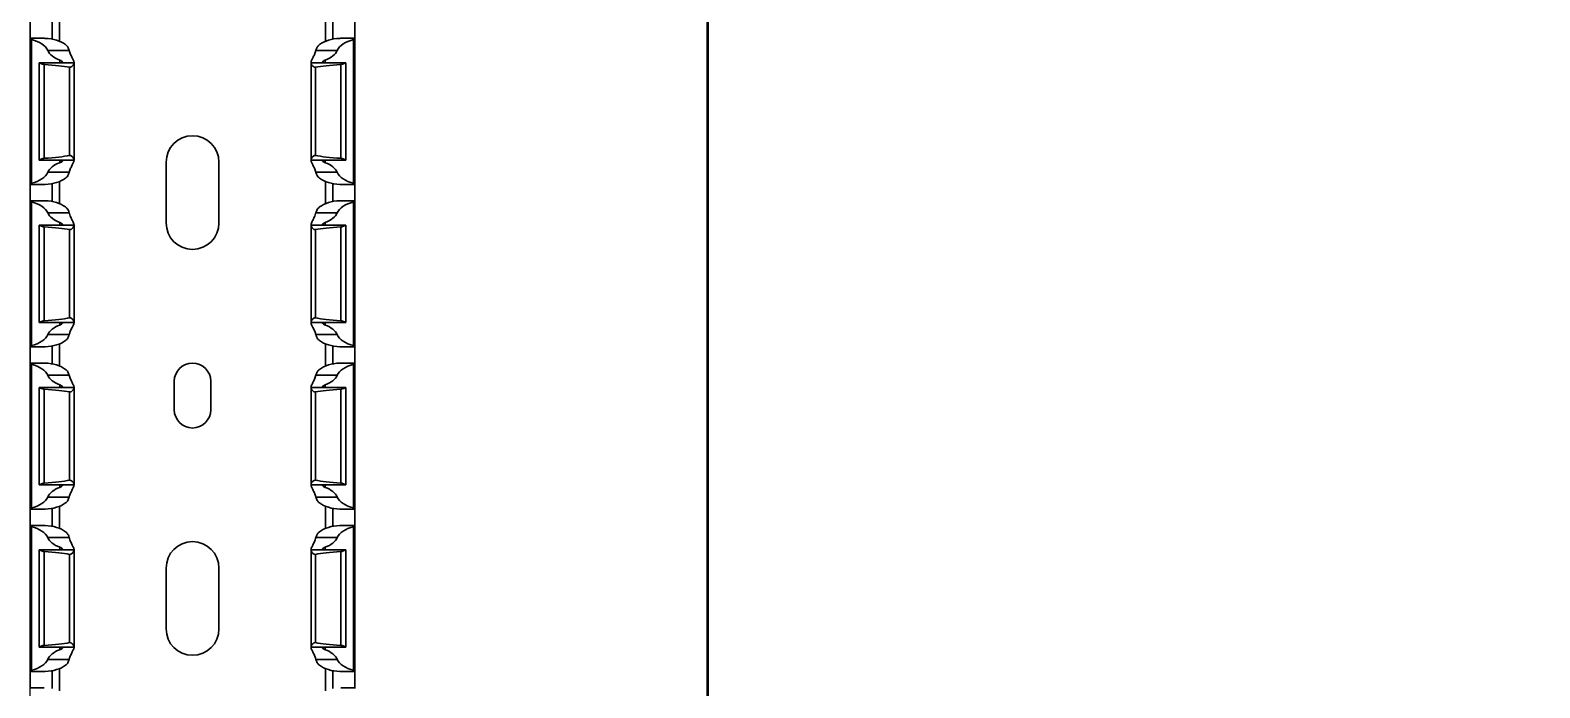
# Model space of a CAD drawing. Header units: millimetres. Extents: x -2573 to 2942, y -1220 to 2800.
# Drawn here: x 1280.5 to 1466.5, y 1429 to 1510 of the extents above; entities that cross this region are included whole.
import ezdxf

# ---------------------------------------------------------------- set-up
doc = ezdxf.new("R2010")
doc.units = ezdxf.units.MM

msp = doc.modelspace()

# ---------------------------------------------------------------- linework, layer by layer
at = {"linetype": 'Continuous', "lineweight": 30}
for p, q in [((1280.536, 1511), (1280.536, 1509)), ((1283.236, 1511.101), (1283.236, 1508.899)), ((1284.136, 1508.638), (1284.136, 1511.362)), ((1316.936, 1508.638), (1316.936, 1511.362)), ((1317.836, 1511.101), (1317.836, 1508.899)), ((1320.536, 1511), (1320.536, 1509)), ((1282.266, 1509), (1280.536, 1509)), ((1280.536, 1509), (1280.536, 1508.933)), ((1280.536, 1508.933), (1280.536, 1491.067)), ((1280.686, 1508.845), (1280.686, 1491.155)), ((1320.536, 1509), (1318.806, 1509)), ((1320.386, 1508.845), (1320.386, 1491.155)), ((1320.536, 1509), (1320.536, 1508.933)), ((1320.536, 1508.933), (1320.536, 1491.067)), ((1285.343, 1507.5), (1282.703, 1507.5)), ((1315.729, 1507.5), (1318.369, 1507.5)), ((1281.636, 1506), (1281.636, 1494)), ((1281.64, 1506), (1281.636, 1506)), ((1285.936, 1506), (1281.64, 1506)), ((1282.275, 1505.779), (1282.275, 1494.221)), ((1284.186, 1506.317), (1284.186, 1506)), ((1285.393, 1505.436), (1285.393, 1494.564)), ((1285.936, 1506.057), (1285.936, 1506)), ((1285.936, 1506), (1285.936, 1505.916)), ((1285.936, 1505.916), (1285.936, 1494.084)), ((1315.136, 1506.057), (1315.136, 1506)), ((1315.136, 1506), (1315.136, 1505.916)), ((1315.136, 1506), (1319.433, 1506)), ((1315.136, 1505.916), (1315.136, 1494.084)), ((1315.68, 1505.436), (1315.68, 1494.564)), ((1316.886, 1506.317), (1316.886, 1506)), ((1318.797, 1505.779), (1318.797, 1494.221)), ((1319.433, 1506), (1319.436, 1506)), ((1319.436, 1494), (1319.436, 1506)), ((1281.636, 1494), (1281.64, 1494)), ((1285.936, 1494), (1281.64, 1494)), ((1284.186, 1494), (1284.186, 1493.683)), ((1285.936, 1494.084), (1285.936, 1494)), ((1285.936, 1494), (1285.936, 1493.943)), ((1297.286, 1493.75), (1297.286, 1486.25)), ((1303.786, 1486.25), (1303.786, 1493.75)), ((1315.136, 1494.084), (1315.136, 1494)), ((1315.136, 1494), (1319.433, 1494)), ((1315.136, 1494), (1315.136, 1493.943)), ((1316.886, 1494), (1316.886, 1493.683)), ((1319.436, 1494), (1319.433, 1494)), ((1285.343, 1492.5), (1282.703, 1492.5)), ((1315.729, 1492.5), (1318.369, 1492.5)), ((1280.536, 1491), (1280.536, 1491.067)), ((1280.536, 1491), (1282.267, 1491)), ((1280.536, 1491), (1280.536, 1489)), ((1283.236, 1491.101), (1283.236, 1488.899)), ((1284.136, 1488.638), (1284.136, 1491.362)), ((1316.936, 1488.638), (1316.936, 1491.362)), ((1317.836, 1491.101), (1317.836, 1488.899)), ((1318.805, 1491), (1320.536, 1491)), ((1320.536, 1491), (1320.536, 1491.067)), ((1320.536, 1491), (1320.536, 1489)), ((1282.266, 1489), (1280.536, 1489)), ((1280.536, 1489), (1280.536, 1488.933)), ((1280.536, 1488.933), (1280.536, 1471.067)), ((1280.686, 1488.845), (1280.686, 1471.155)), ((1320.536, 1489), (1318.806, 1489)), ((1320.386, 1488.845), (1320.386, 1471.155)), ((1320.536, 1489), (1320.536, 1488.933)), ((1320.536, 1488.933), (1320.536, 1471.067)), ((1285.343, 1487.5), (1282.703, 1487.5)), ((1284.186, 1486.317), (1284.186, 1486)), ((1315.729, 1487.5), (1318.369, 1487.5)), ((1316.886, 1486.317), (1316.886, 1486)), ((1281.636, 1486), (1281.636, 1474)), ((1281.64, 1486), (1281.636, 1486)), ((1285.936, 1486), (1281.64, 1486)), ((1282.275, 1485.779), (1282.275, 1474.221)), ((1285.393, 1485.436), (1285.393, 1474.564)), ((1285.936, 1486.057), (1285.936, 1486)), ((1285.936, 1486), (1285.936, 1485.916)), ((1285.936, 1485.916), (1285.936, 1474.084)), ((1315.136, 1486.057), (1315.136, 1486)), ((1315.136, 1486), (1315.136, 1485.916)), ((1315.136, 1486), (1319.433, 1486)), ((1315.136, 1485.916), (1315.136, 1474.084)), ((1315.68, 1485.436), (1315.68, 1474.564)), ((1318.797, 1485.779), (1318.797, 1474.221)), ((1319.433, 1486), (1319.436, 1486)), ((1319.436, 1474), (1319.436, 1486)), ((1281.636, 1474), (1281.64, 1474)), ((1285.936, 1474), (1281.64, 1474)), ((1284.186, 1474), (1284.186, 1473.683)), ((1285.936, 1474.084), (1285.936, 1474)), ((1285.936, 1474), (1285.936, 1473.943)), ((1315.136, 1474.084), (1315.136, 1474)), ((1315.136, 1474), (1319.433, 1474)), ((1315.136, 1474), (1315.136, 1473.943)), ((1316.886, 1474), (1316.886, 1473.683)), ((1319.436, 1474), (1319.433, 1474)), ((1285.343, 1472.5), (1282.703, 1472.5)), ((1284.136, 1468.638), (1284.136, 1471.362)), ((1315.729, 1472.5), (1318.369, 1472.5)), ((1316.936, 1468.638), (1316.936, 1471.362)), ((1280.536, 1471), (1280.536, 1471.067)), ((1280.536, 1471), (1282.267, 1471)), ((1280.536, 1471), (1280.536, 1469)), ((1283.236, 1471.101), (1283.236, 1468.899)), ((1317.836, 1471.101), (1317.836, 1468.899)), ((1318.805, 1471), (1320.536, 1471)), ((1320.536, 1471), (1320.536, 1471.067)), ((1320.536, 1471), (1320.536, 1469)), ((1282.266, 1469), (1280.536, 1469)), ((1280.536, 1469), (1280.536, 1468.933)), ((1280.536, 1468.933), (1280.536, 1451.067)), ((1280.686, 1468.845), (1280.686, 1451.155)), ((1320.536, 1469), (1318.806, 1469)), ((1320.386, 1468.845), (1320.386, 1451.155)), ((1320.536, 1469), (1320.536, 1468.933)), ((1320.536, 1468.933), (1320.536, 1451.067)), ((1281.636, 1466), (1281.636, 1454)), ((1281.64, 1466), (1281.636, 1466)), ((1285.936, 1466), (1281.64, 1466)), ((1282.275, 1465.779), (1282.275, 1454.221)), ((1285.343, 1467.5), (1282.703, 1467.5)), ((1284.186, 1466.317), (1284.186, 1466)), ((1285.936, 1466.057), (1285.936, 1466)), ((1285.936, 1466), (1285.936, 1465.916)), ((1285.936, 1465.916), (1285.936, 1454.084)), ((1298.286, 1466.75), (1298.286, 1463.25)), ((1302.786, 1463.25), (1302.786, 1466.75)), ((1315.136, 1466.057), (1315.136, 1466)), ((1315.136, 1466), (1315.136, 1465.916)), ((1315.136, 1466), (1319.433, 1466)), ((1315.136, 1465.916), (1315.136, 1454.084)), ((1315.729, 1467.5), (1318.369, 1467.5)), ((1316.886, 1466.317), (1316.886, 1466)), ((1318.797, 1465.779), (1318.797, 1454.221)), ((1319.433, 1466), (1319.436, 1466)), ((1319.436, 1454), (1319.436, 1466)), ((1285.393, 1465.436), (1285.393, 1454.564)), ((1315.68, 1465.436), (1315.68, 1454.564)), ((1281.636, 1454), (1281.64, 1454)), ((1285.936, 1454), (1281.64, 1454)), ((1284.186, 1454), (1284.186, 1453.683)), ((1285.936, 1454.084), (1285.936, 1454)), ((1285.936, 1454), (1285.936, 1453.943)), ((1315.136, 1454.084), (1315.136, 1454)), ((1315.136, 1454), (1319.433, 1454)), ((1315.136, 1454), (1315.136, 1453.943)), ((1316.886, 1454), (1316.886, 1453.683)), ((1319.436, 1454), (1319.433, 1454)), ((1280.536, 1451), (1280.536, 1451.067)), ((1280.536, 1451), (1282.267, 1451)), ((1280.536, 1451), (1280.536, 1449)), ((1285.343, 1452.5), (1282.703, 1452.5)), ((1283.236, 1451.101), (1283.236, 1448.899)), ((1284.136, 1448.638), (1284.136, 1451.362)), ((1315.729, 1452.5), (1318.369, 1452.5)), ((1316.936, 1448.638), (1316.936, 1451.362)), ((1317.836, 1451.101), (1317.836, 1448.899)), ((1318.805, 1451), (1320.536, 1451)), ((1320.536, 1451), (1320.536, 1451.067)), ((1320.536, 1451), (1320.536, 1449)), ((1282.266, 1449), (1280.536, 1449)), ((1280.536, 1449), (1280.536, 1448.933)), ((1320.536, 1449), (1318.806, 1449)), ((1320.536, 1449), (1320.536, 1448.933)), ((1280.536, 1448.933), (1280.536, 1431.067)), ((1280.686, 1448.845), (1280.686, 1431.155)), ((1285.343, 1447.5), (1282.703, 1447.5)), ((1315.729, 1447.5), (1318.369, 1447.5)), ((1320.386, 1448.845), (1320.386, 1431.155)), ((1320.536, 1448.933), (1320.536, 1431.067)), ((1281.636, 1446), (1281.636, 1434)), ((1281.64, 1446), (1281.636, 1446)), ((1285.936, 1446), (1281.64, 1446)), ((1282.275, 1445.779), (1282.275, 1434.221)), ((1284.186, 1446.317), (1284.186, 1446)), ((1285.393, 1445.436), (1285.393, 1434.564)), ((1285.936, 1446.057), (1285.936, 1446)), ((1285.936, 1446), (1285.936, 1445.916)), ((1285.936, 1445.916), (1285.936, 1434.084)), ((1315.136, 1446.057), (1315.136, 1446)), ((1315.136, 1446), (1315.136, 1445.916)), ((1315.136, 1446), (1319.433, 1446)), ((1315.136, 1445.916), (1315.136, 1434.084)), ((1315.68, 1445.436), (1315.68, 1434.564)), ((1316.886, 1446.317), (1316.886, 1446)), ((1318.797, 1445.779), (1318.797, 1434.221)), ((1319.433, 1446), (1319.436, 1446)), ((1319.436, 1434), (1319.436, 1446)), ((1297.286, 1443.75), (1297.286, 1436.25)), ((1303.786, 1436.25), (1303.786, 1443.75)), ((1285.936, 1434.084), (1285.936, 1434)), ((1315.136, 1434.084), (1315.136, 1434)), ((1281.636, 1434), (1281.64, 1434)), ((1285.936, 1434), (1281.64, 1434)), ((1285.343, 1432.5), (1282.703, 1432.5)), ((1284.186, 1434), (1284.186, 1433.683)), ((1285.936, 1434), (1285.936, 1433.943)), ((1315.136, 1434), (1319.433, 1434)), ((1315.136, 1434), (1315.136, 1433.943)), ((1315.729, 1432.5), (1318.369, 1432.5)), ((1316.886, 1434), (1316.886, 1433.683)), ((1319.436, 1434), (1319.433, 1434)), ((1280.536, 1431), (1280.536, 1431.067)), ((1280.536, 1431), (1282.267, 1431)), ((1280.536, 1431), (1280.536, 1429)), ((1283.236, 1431.101), (1283.236, 1428.899)), ((1284.136, 1428.638), (1284.136, 1431.362)), ((1316.936, 1428.638), (1316.936, 1431.362)), ((1317.836, 1431.101), (1317.836, 1428.899)), ((1318.805, 1431), (1320.536, 1431)), ((1320.536, 1431), (1320.536, 1431.067)), ((1320.536, 1431), (1320.536, 1429)), ((1282.266, 1429), (1280.536, 1429)), ((1280.536, 1429), (1280.536, 1428.933)), ((1320.536, 1429), (1318.806, 1429)), ((1320.536, 1429), (1320.536, 1428.933))]:
    msp.add_line(p, q, dxfattribs=at)
msp.add_lwpolyline([(1280.536, 1650), (2025.536, 1650), (2025.536, 480), (1280.536, 480)], close=True)
at = {"lineweight": 50}
msp.add_lwpolyline([(1804.036, 1348), (1364.036, 1348), (1364.036, 1568), (1804.036, 1568)], close=True, dxfattribs=at)
at = {"linetype": 'Continuous', "lineweight": 30}
for centre, radius, start, end in [((1300.536, 1493.75), 3.25, 0, 180), ((1300.536, 1486.25), 3.25, 180, 0), ((1300.536, 1466.75), 2.25, 0, 180), ((1300.536, 1463.25), 2.25, 180, 0), ((1300.536, 1443.75), 3.25, 0, 180), ((1300.536, 1436.25), 3.25, 180, 0)]:
    msp.add_arc(centre, radius, start, end, dxfattribs=at)
for centre, major_axis, ratio, start_param, end_param in [((1279.349, 1507), (-3.464, 0), 0.5773503, 3.3942729, 4.3161054), ((1282.149, 1507), (-3.464, 0), 0.5773503, 3.8013552, 4.6438854), ((1318.923, 1507), (-3.464, 0), 0.5773503, 4.7808925, 5.6234228), ((1321.723, 1507), (-3.464, 0), 0.5773503, 5.1086726, 6.0305051), ((1286.057, 1508), (-3.464, 0), 0.5773503, 0.2526803, 1.0001975), ((1315.015, 1508), (-3.464, 0), 0.5773503, 2.1413951, 2.8889124), ((1275.106, 1505), (-11.43, 0), 0.0874887, 3.5926195, 4.0343588), ((1325.967, 1505), (-11.43, 0), 0.0874887, 5.3904191, 5.8321585), ((1275.106, 1495), (-11.43, 0), 0.0874887, 2.2488265, 2.6905658), ((1286.057, 1492), (-3.464, 0), 0.5773503, 5.2829878, 6.0305051), ((1325.967, 1495), (-11.43, 0), 0.0874887, 0.4510268, 0.8927662), ((1315.015, 1492), (-3.464, 0), 0.5773503, 3.3942729, 4.1417902), ((1279.349, 1493), (-3.464, 0), 0.5773503, 1.9670799, 2.8889124), ((1282.149, 1493), (-3.464, 0), 0.5773503, 1.6392999, 2.4818301), ((1318.923, 1493), (-3.464, 0), 0.5773503, 0.6597625, 1.5022928), ((1321.723, 1493), (-3.464, 0), 0.5773503, 0.2526803, 1.1745127), ((1279.349, 1487), (-3.464, 0), 0.5773503, 3.3942729, 4.3161054), ((1282.149, 1487), (-3.464, 0), 0.5773503, 3.8013552, 4.6438854), ((1318.923, 1487), (-3.464, 0), 0.5773503, 4.7808925, 5.6234228), ((1321.723, 1487), (-3.464, 0), 0.5773503, 5.1086726, 6.0305051), ((1286.057, 1488), (-3.464, 0), 0.5773503, 0.2526803, 1.0001975), ((1315.015, 1488), (-3.464, 0), 0.5773503, 2.1413951, 2.8889124), ((1275.106, 1485), (-11.43, 0), 0.0874887, 3.5926195, 4.0343588), ((1325.967, 1485), (-11.43, 0), 0.0874887, 5.3904191, 5.8321585), ((1275.106, 1475), (-11.43, 0), 0.0874887, 2.2488265, 2.6905658), ((1286.057, 1472), (-3.464, 0), 0.5773503, 5.2829878, 6.0305051), ((1325.967, 1475), (-11.43, 0), 0.0874887, 0.4510268, 0.8927662), ((1315.015, 1472), (-3.464, 0), 0.5773503, 3.3942729, 4.1417902), ((1279.349, 1473), (-3.464, 0), 0.5773503, 1.9670799, 2.8889124), ((1282.149, 1473), (-3.464, 0), 0.5773503, 1.6392999, 2.4818301), ((1318.923, 1473), (-3.464, 0), 0.5773503, 0.6597625, 1.5022928), ((1321.723, 1473), (-3.464, 0), 0.5773503, 0.2526803, 1.1745127), ((1279.349, 1467), (-3.464, 0), 0.5773503, 3.3942729, 4.3161054), ((1282.149, 1467), (-3.464, 0), 0.5773503, 3.8013552, 4.6438854), ((1318.923, 1467), (-3.464, 0), 0.5773503, 4.7808925, 5.6234228), ((1321.723, 1467), (-3.464, 0), 0.5773503, 5.1086726, 6.0305051), ((1275.106, 1465), (-11.43, 0), 0.0874887, 3.5926195, 4.0343588), ((1286.057, 1468), (-3.464, 0), 0.5773503, 0.2526803, 1.0001975), ((1325.967, 1465), (-11.43, 0), 0.0874887, 5.3904191, 5.8321585), ((1315.015, 1468), (-3.464, 0), 0.5773503, 2.1413951, 2.8889124), ((1275.106, 1455), (-11.43, 0), 0.0874887, 2.2488265, 2.6905658), ((1325.967, 1455), (-11.43, 0), 0.0874887, 0.4510268, 0.8927662), ((1286.057, 1452), (-3.464, 0), 0.5773503, 5.2829878, 6.0305051), ((1315.015, 1452), (-3.464, 0), 0.5773503, 3.3942729, 4.1417902), ((1279.349, 1453), (-3.464, 0), 0.5773503, 1.9670799, 2.8889124), ((1282.149, 1453), (-3.464, 0), 0.5773503, 1.6392999, 2.4818301), ((1318.923, 1453), (-3.464, 0), 0.5773503, 0.6597625, 1.5022928), ((1321.723, 1453), (-3.464, 0), 0.5773503, 0.2526803, 1.1745127), ((1282.149, 1447), (-3.464, 0), 0.5773503, 3.8013552, 4.6438854), ((1318.923, 1447), (-3.464, 0), 0.5773503, 4.7808925, 5.6234228), ((1279.349, 1447), (-3.464, 0), 0.5773503, 3.3942729, 4.3161054), ((1286.057, 1448), (-3.464, 0), 0.5773503, 0.2526803, 1.0001975), ((1315.015, 1448), (-3.464, 0), 0.5773503, 2.1413951, 2.8889124), ((1321.723, 1447), (-3.464, 0), 0.5773503, 5.1086726, 6.0305051), ((1275.106, 1445), (-11.43, 0), 0.0874887, 3.5926195, 4.0343588), ((1325.967, 1445), (-11.43, 0), 0.0874887, 5.3904191, 5.8321585), ((1275.106, 1435), (-11.43, 0), 0.0874887, 2.2488265, 2.6905658), ((1325.967, 1435), (-11.43, 0), 0.0874887, 0.4510268, 0.8927662), ((1279.349, 1433), (-3.464, 0), 0.5773503, 1.9670799, 2.8889124), ((1286.057, 1432), (-3.464, 0), 0.5773503, 5.2829878, 6.0305051), ((1315.015, 1432), (-3.464, 0), 0.5773503, 3.3942729, 4.1417902), ((1321.723, 1433), (-3.464, 0), 0.5773503, 0.2526803, 1.1745127), ((1282.149, 1433), (-3.464, 0), 0.5773503, 1.6392999, 2.4818301), ((1318.923, 1433), (-3.464, 0), 0.5773503, 0.6597625, 1.5022928)]:
    msp.add_ellipse(centre, major_axis=major_axis, ratio=ratio, start_param=start_param, end_param=end_param, dxfattribs=at)
for points, knots in [([(1280.686, 1508.845), (1280.64, 1508.856), (1280.602, 1508.872), (1280.55, 1508.903), (1280.536, 1508.919), (1280.536, 1508.933)], [0, 0, 0, 0, 0.5, 0.5, 1, 1, 1, 1]), ([(1282.266, 1509), (1282.277, 1509), (1282.301, 1508.999), (1282.35, 1508.997), (1282.383, 1508.995), (1282.386, 1508.995)], [0, 0, 0, 0, 0.3884977, 0.9294961, 1, 1, 1, 1]), ([(1318.806, 1509), (1318.796, 1509), (1318.771, 1508.999), (1318.722, 1508.997), (1318.69, 1508.995), (1318.686, 1508.995)], [0, 0, 0, 0, 0.3884977, 0.9294961, 1, 1, 1, 1]), ([(1320.386, 1508.845), (1320.432, 1508.856), (1320.47, 1508.872), (1320.522, 1508.903), (1320.536, 1508.919), (1320.536, 1508.933)], [0, 0, 0, 0, 0.5, 0.5, 1, 1, 1, 1]), ([(1284.886, 1508.226), (1285.001, 1508.141), (1285.098, 1508.035), (1285.25, 1507.788), (1285.306, 1507.649), (1285.343, 1507.5)], [0, 0, 0, 0, 0.5, 0.5, 1, 1, 1, 1]), ([(1285.343, 1507.5), (1285.388, 1507.323), (1285.45, 1507.158), (1285.581, 1506.854), (1285.65, 1506.713), (1285.775, 1506.464), (1285.832, 1506.353), (1285.892, 1506.217), (1285.908, 1506.177), (1285.93, 1506.108), (1285.936, 1506.079), (1285.936, 1506.057)], [0, 0, 0, 0, 0.25, 0.25, 0.5, 0.5, 0.75, 0.75, 0.875, 0.875, 1, 1, 1, 1]), ([(1315.729, 1507.5), (1315.685, 1507.323), (1315.623, 1507.158), (1315.492, 1506.854), (1315.422, 1506.713), (1315.298, 1506.464), (1315.241, 1506.353), (1315.181, 1506.217), (1315.165, 1506.177), (1315.142, 1506.108), (1315.136, 1506.079), (1315.136, 1506.057)], [0, 0, 0, 0, 0.25, 0.25, 0.5, 0.5, 0.75, 0.75, 0.875, 0.875, 1, 1, 1, 1]), ([(1316.186, 1508.226), (1316.072, 1508.141), (1315.975, 1508.035), (1315.822, 1507.788), (1315.766, 1507.649), (1315.729, 1507.5)], [0, 0, 0, 0, 0.5, 0.5, 1, 1, 1, 1]), ([(1282.275, 1505.779), (1282.109, 1505.791), (1281.959, 1505.85), (1281.79, 1505.929), (1281.743, 1505.954), (1281.672, 1505.989), (1281.648, 1506), (1281.64, 1506)], [0, 0, 0, 0, 0.5, 0.5, 0.75, 0.75, 1, 1, 1, 1]), ([(1284.351, 1506), (1284.425, 1506), (1284.479, 1506.005), (1284.539, 1506.034), (1284.544, 1506.059), (1284.489, 1506.155), (1284.364, 1506.251), (1284.186, 1506.317)], [0, 0, 0, 0, 0.25, 0.25, 0.5, 0.5, 1, 1, 1, 1]), ([(1285.936, 1505.916), (1285.932, 1505.892), (1285.922, 1505.834), (1285.837, 1505.706), (1285.723, 1505.577), (1285.607, 1505.485), (1285.515, 1505.44), (1285.442, 1505.429), (1285.405, 1505.434), (1285.393, 1505.436)], [0, 0, 0, 0, 0.1638281, 0.4014893, 0.6435439, 0.7784732, 0.8847035, 0.9625796, 1, 1, 1, 1]), ([(1315.136, 1505.916), (1315.141, 1505.892), (1315.151, 1505.834), (1315.235, 1505.706), (1315.35, 1505.577), (1315.466, 1505.485), (1315.558, 1505.44), (1315.631, 1505.429), (1315.668, 1505.434), (1315.68, 1505.436)], [0, 0, 0, 0, 0.1638281, 0.4014893, 0.6435439, 0.7784732, 0.8847035, 0.9625796, 1, 1, 1, 1]), ([(1316.721, 1506), (1316.648, 1506), (1316.593, 1506.005), (1316.534, 1506.034), (1316.529, 1506.059), (1316.583, 1506.155), (1316.708, 1506.251), (1316.886, 1506.317)], [0, 0, 0, 0, 0.25, 0.25, 0.5, 0.5, 1, 1, 1, 1]), ([(1318.797, 1505.779), (1318.964, 1505.791), (1319.114, 1505.85), (1319.283, 1505.929), (1319.33, 1505.954), (1319.401, 1505.989), (1319.424, 1506), (1319.433, 1506)], [0, 0, 0, 0, 0.5, 0.5, 0.75, 0.75, 1, 1, 1, 1]), ([(1281.64, 1494), (1281.647, 1494.002), (1281.665, 1494.006), (1281.745, 1494.048), (1281.889, 1494.119), (1282.071, 1494.193), (1282.214, 1494.213), (1282.275, 1494.221)], [0, 0, 0, 0, 0.1353914, 0.3401496, 0.5592528, 0.8133191, 1, 1, 1, 1]), ([(1284.186, 1493.683), (1284.208, 1493.692), (1284.292, 1493.725), (1284.42, 1493.799), (1284.527, 1493.893), (1284.548, 1493.963), (1284.486, 1493.996), (1284.394, 1493.999), (1284.351, 1494)], [0, 0, 0, 0, 0.06139525, 0.24319593, 0.44945567, 0.65358609, 0.83809911, 1, 1, 1, 1]), ([(1285.936, 1493.943), (1285.936, 1493.921), (1285.93, 1493.892), (1285.908, 1493.823), (1285.892, 1493.783), (1285.831, 1493.646), (1285.775, 1493.536), (1285.649, 1493.285), (1285.581, 1493.146), (1285.45, 1492.842), (1285.387, 1492.676), (1285.343, 1492.5)], [0, 0, 0, 0, 0.125, 0.125, 0.25, 0.25, 0.5, 0.5, 0.75, 0.75, 1, 1, 1, 1]), ([(1285.393, 1494.564), (1285.433, 1494.571), (1285.475, 1494.568), (1285.552, 1494.543), (1285.587, 1494.524), (1285.684, 1494.458), (1285.736, 1494.406), (1285.827, 1494.303), (1285.865, 1494.252), (1285.92, 1494.159), (1285.936, 1494.117), (1285.936, 1494.084)], [0, 0, 0, 0, 0.125, 0.125, 0.25, 0.25, 0.5, 0.5, 0.75, 0.75, 1, 1, 1, 1]), ([(1315.68, 1494.564), (1315.64, 1494.571), (1315.598, 1494.568), (1315.52, 1494.543), (1315.485, 1494.524), (1315.389, 1494.458), (1315.337, 1494.406), (1315.245, 1494.303), (1315.208, 1494.252), (1315.153, 1494.159), (1315.136, 1494.117), (1315.136, 1494.084)], [0, 0, 0, 0, 0.125, 0.125, 0.25, 0.25, 0.5, 0.5, 0.75, 0.75, 1, 1, 1, 1]), ([(1315.136, 1493.943), (1315.136, 1493.921), (1315.142, 1493.892), (1315.165, 1493.823), (1315.181, 1493.783), (1315.241, 1493.646), (1315.297, 1493.536), (1315.423, 1493.285), (1315.492, 1493.146), (1315.623, 1492.842), (1315.685, 1492.676), (1315.729, 1492.5)], [0, 0, 0, 0, 0.125, 0.125, 0.25, 0.25, 0.5, 0.5, 0.75, 0.75, 1, 1, 1, 1]), ([(1316.886, 1493.683), (1316.865, 1493.692), (1316.78, 1493.725), (1316.652, 1493.799), (1316.546, 1493.893), (1316.525, 1493.963), (1316.586, 1493.996), (1316.678, 1493.999), (1316.721, 1494)], [0, 0, 0, 0, 0.06139525, 0.24319593, 0.44945567, 0.65358609, 0.83809911, 1, 1, 1, 1]), ([(1319.433, 1494), (1319.426, 1494.002), (1319.408, 1494.006), (1319.327, 1494.048), (1319.184, 1494.119), (1319.002, 1494.193), (1318.858, 1494.213), (1318.797, 1494.221)], [0, 0, 0, 0, 0.1353914, 0.3401496, 0.5592528, 0.8133191, 1, 1, 1, 1]), ([(1285.343, 1492.5), (1285.306, 1492.352), (1285.25, 1492.212), (1285.098, 1491.966), (1285.001, 1491.86), (1284.886, 1491.774)], [0, 0, 0, 0, 0.5, 0.5, 1, 1, 1, 1]), ([(1315.729, 1492.5), (1315.766, 1492.352), (1315.822, 1492.212), (1315.974, 1491.966), (1316.071, 1491.86), (1316.186, 1491.774)], [0, 0, 0, 0, 0.5, 0.5, 1, 1, 1, 1]), ([(1280.536, 1491.067), (1280.536, 1491.081), (1280.55, 1491.097), (1280.602, 1491.128), (1280.64, 1491.144), (1280.686, 1491.155)], [0, 0, 0, 0, 0.5, 0.5, 1, 1, 1, 1]), ([(1282.386, 1491.005), (1282.374, 1491.004), (1282.334, 1491.003), (1282.289, 1491), (1282.272, 1491), (1282.267, 1491.001)], [0, 0, 0, 0, 0.232475, 0.7770622, 1, 1, 1, 1]), ([(1318.686, 1491.005), (1318.698, 1491.004), (1318.738, 1491.003), (1318.784, 1491), (1318.801, 1491), (1318.805, 1491.001)], [0, 0, 0, 0, 0.232475, 0.7770622, 1, 1, 1, 1]), ([(1320.536, 1491.067), (1320.536, 1491.081), (1320.522, 1491.097), (1320.47, 1491.128), (1320.433, 1491.144), (1320.386, 1491.155)], [0, 0, 0, 0, 0.5, 0.5, 1, 1, 1, 1]), ([(1280.686, 1488.845), (1280.676, 1488.848), (1280.639, 1488.857), (1280.585, 1488.88), (1280.543, 1488.909), (1280.538, 1488.926), (1280.536, 1488.933)], [0, 0, 0, 0, 0.1115367, 0.4171146, 0.7451044, 1, 1, 1, 1]), ([(1282.266, 1489), (1282.277, 1489), (1282.301, 1488.999), (1282.35, 1488.997), (1282.383, 1488.995), (1282.386, 1488.995)], [0, 0, 0, 0, 0.3884977, 0.9294961, 1, 1, 1, 1]), ([(1284.886, 1488.226), (1284.971, 1488.15), (1285.161, 1487.981), (1285.287, 1487.708), (1285.335, 1487.532), (1285.343, 1487.5)], [0, 0, 0, 0, 0.39889626, 0.89043679, 1, 1, 1, 1]), ([(1316.186, 1488.226), (1316.101, 1488.15), (1315.912, 1487.981), (1315.786, 1487.708), (1315.738, 1487.532), (1315.729, 1487.5)], [0, 0, 0, 0, 0.39889626, 0.89043679, 1, 1, 1, 1]), ([(1318.806, 1489), (1318.796, 1489), (1318.771, 1488.999), (1318.722, 1488.997), (1318.69, 1488.995), (1318.686, 1488.995)], [0, 0, 0, 0, 0.3884977, 0.9294961, 1, 1, 1, 1]), ([(1320.386, 1488.845), (1320.396, 1488.848), (1320.434, 1488.857), (1320.488, 1488.88), (1320.529, 1488.909), (1320.534, 1488.926), (1320.536, 1488.933)], [0, 0, 0, 0, 0.1115367, 0.4171146, 0.7451044, 1, 1, 1, 1]), ([(1284.351, 1486), (1284.388, 1486.001), (1284.472, 1486.003), (1284.538, 1486.027), (1284.54, 1486.082), (1284.47, 1486.161), (1284.348, 1486.248), (1284.234, 1486.297), (1284.186, 1486.317)], [0, 0, 0, 0, 0.1345815, 0.3112615, 0.4843995, 0.6638156, 0.8595392, 1, 1, 1, 1]), ([(1285.343, 1487.5), (1285.351, 1487.471), (1285.416, 1487.226), (1285.6, 1486.802), (1285.829, 1486.364), (1285.928, 1486.139), (1285.935, 1486.073), (1285.936, 1486.057)], [0, 0, 0, 0, 0.0416068, 0.350972, 0.6688624, 0.9168791, 1, 1, 1, 1]), ([(1315.729, 1487.5), (1315.722, 1487.471), (1315.657, 1487.226), (1315.472, 1486.802), (1315.244, 1486.364), (1315.144, 1486.139), (1315.138, 1486.073), (1315.136, 1486.057)], [0, 0, 0, 0, 0.0416068, 0.350972, 0.6688624, 0.9168791, 1, 1, 1, 1]), ([(1316.721, 1486), (1316.685, 1486.001), (1316.601, 1486.003), (1316.535, 1486.027), (1316.533, 1486.082), (1316.603, 1486.161), (1316.725, 1486.248), (1316.839, 1486.297), (1316.886, 1486.317)], [0, 0, 0, 0, 0.1345815, 0.3112615, 0.4843995, 0.6638156, 0.8595392, 1, 1, 1, 1]), ([(1282.275, 1485.779), (1282.109, 1485.791), (1281.959, 1485.85), (1281.79, 1485.929), (1281.743, 1485.954), (1281.672, 1485.989), (1281.648, 1486), (1281.64, 1486)], [0, 0, 0, 0, 0.5, 0.5, 0.75, 0.75, 1, 1, 1, 1]), ([(1285.936, 1485.916), (1285.936, 1485.883), (1285.919, 1485.841), (1285.865, 1485.748), (1285.827, 1485.697), (1285.736, 1485.594), (1285.683, 1485.542), (1285.587, 1485.476), (1285.552, 1485.456), (1285.475, 1485.432), (1285.433, 1485.429), (1285.393, 1485.436)], [0, 0, 0, 0, 0.25, 0.25, 0.5, 0.5, 0.75, 0.75, 0.875, 0.875, 1, 1, 1, 1]), ([(1315.136, 1485.916), (1315.136, 1485.883), (1315.153, 1485.841), (1315.208, 1485.748), (1315.246, 1485.697), (1315.336, 1485.594), (1315.39, 1485.542), (1315.486, 1485.476), (1315.52, 1485.456), (1315.598, 1485.432), (1315.64, 1485.429), (1315.68, 1485.436)], [0, 0, 0, 0, 0.25, 0.25, 0.5, 0.5, 0.75, 0.75, 0.875, 0.875, 1, 1, 1, 1]), ([(1318.797, 1485.779), (1318.964, 1485.791), (1319.114, 1485.85), (1319.283, 1485.929), (1319.33, 1485.954), (1319.401, 1485.989), (1319.424, 1486), (1319.433, 1486)], [0, 0, 0, 0, 0.5, 0.5, 0.75, 0.75, 1, 1, 1, 1]), ([(1281.64, 1474), (1281.648, 1474), (1281.672, 1474.011), (1281.742, 1474.046), (1281.79, 1474.071), (1281.959, 1474.15), (1282.109, 1474.209), (1282.275, 1474.221)], [0, 0, 0, 0, 0.25, 0.25, 0.5, 0.5, 1, 1, 1, 1]), ([(1284.186, 1473.683), (1284.365, 1473.75), (1284.49, 1473.846), (1284.544, 1473.941), (1284.539, 1473.966), (1284.48, 1473.995), (1284.425, 1474), (1284.351, 1474)], [0, 0, 0, 0, 0.5, 0.5, 0.75, 0.75, 1, 1, 1, 1]), ([(1285.936, 1473.943), (1285.936, 1473.933), (1285.932, 1473.882), (1285.869, 1473.721), (1285.696, 1473.377), (1285.484, 1472.96), (1285.382, 1472.628), (1285.343, 1472.5)], [0, 0, 0, 0, 0.0513486, 0.2715849, 0.5160018, 0.8127312, 1, 1, 1, 1]), ([(1285.393, 1474.564), (1285.433, 1474.571), (1285.475, 1474.568), (1285.552, 1474.543), (1285.587, 1474.524), (1285.684, 1474.458), (1285.736, 1474.406), (1285.827, 1474.303), (1285.865, 1474.252), (1285.92, 1474.159), (1285.936, 1474.117), (1285.936, 1474.084)], [0, 0, 0, 0, 0.125, 0.125, 0.25, 0.25, 0.5, 0.5, 0.75, 0.75, 1, 1, 1, 1]), ([(1315.68, 1474.564), (1315.64, 1474.571), (1315.598, 1474.568), (1315.52, 1474.543), (1315.485, 1474.524), (1315.389, 1474.458), (1315.337, 1474.406), (1315.245, 1474.303), (1315.208, 1474.252), (1315.153, 1474.159), (1315.136, 1474.117), (1315.136, 1474.084)], [0, 0, 0, 0, 0.125, 0.125, 0.25, 0.25, 0.5, 0.5, 0.75, 0.75, 1, 1, 1, 1]), ([(1315.136, 1473.943), (1315.137, 1473.933), (1315.14, 1473.882), (1315.204, 1473.721), (1315.377, 1473.377), (1315.589, 1472.96), (1315.69, 1472.628), (1315.729, 1472.5)], [0, 0, 0, 0, 0.0513486, 0.2715849, 0.5160018, 0.8127312, 1, 1, 1, 1]), ([(1316.886, 1473.683), (1316.707, 1473.75), (1316.583, 1473.846), (1316.529, 1473.941), (1316.534, 1473.966), (1316.593, 1473.995), (1316.647, 1474), (1316.721, 1474)], [0, 0, 0, 0, 0.5, 0.5, 0.75, 0.75, 1, 1, 1, 1]), ([(1319.433, 1474), (1319.425, 1474), (1319.401, 1474.011), (1319.33, 1474.046), (1319.282, 1474.071), (1319.114, 1474.15), (1318.964, 1474.209), (1318.797, 1474.221)], [0, 0, 0, 0, 0.25, 0.25, 0.5, 0.5, 1, 1, 1, 1]), ([(1285.343, 1472.5), (1285.311, 1472.395), (1285.232, 1472.143), (1285.057, 1471.909), (1284.915, 1471.797), (1284.886, 1471.774)], [0, 0, 0, 0, 0.36193687, 0.87259156, 1, 1, 1, 1]), ([(1315.729, 1472.5), (1315.762, 1472.395), (1315.84, 1472.143), (1316.016, 1471.909), (1316.158, 1471.797), (1316.186, 1471.774)], [0, 0, 0, 0, 0.36193687, 0.87259156, 1, 1, 1, 1]), ([(1280.536, 1471.067), (1280.54, 1471.077), (1280.547, 1471.096), (1280.601, 1471.13), (1280.658, 1471.147), (1280.686, 1471.155)], [0, 0, 0, 0, 0.3352698, 0.670351, 1, 1, 1, 1]), ([(1282.386, 1471.005), (1282.374, 1471.004), (1282.334, 1471.003), (1282.289, 1471), (1282.272, 1471), (1282.267, 1471.001)], [0, 0, 0, 0, 0.23247624, 0.77706166, 1, 1, 1, 1]), ([(1318.686, 1471.005), (1318.698, 1471.004), (1318.738, 1471.003), (1318.784, 1471), (1318.801, 1471), (1318.805, 1471.001)], [0, 0, 0, 0, 0.23247624, 0.77706166, 1, 1, 1, 1]), ([(1320.536, 1471.067), (1320.533, 1471.077), (1320.525, 1471.096), (1320.472, 1471.13), (1320.415, 1471.147), (1320.386, 1471.155)], [0, 0, 0, 0, 0.3352698, 0.670351, 1, 1, 1, 1]), ([(1280.686, 1468.845), (1280.64, 1468.856), (1280.602, 1468.872), (1280.55, 1468.903), (1280.536, 1468.919), (1280.536, 1468.933)], [0, 0, 0, 0, 0.5, 0.5, 1, 1, 1, 1]), ([(1282.266, 1469), (1282.277, 1469), (1282.301, 1468.999), (1282.35, 1468.997), (1282.383, 1468.995), (1282.386, 1468.995)], [0, 0, 0, 0, 0.38849831, 0.92949055, 1, 1, 1, 1]), ([(1284.886, 1468.226), (1285.001, 1468.141), (1285.098, 1468.035), (1285.25, 1467.788), (1285.306, 1467.649), (1285.343, 1467.5)], [0, 0, 0, 0, 0.5, 0.5, 1, 1, 1, 1]), ([(1316.186, 1468.226), (1316.072, 1468.141), (1315.975, 1468.035), (1315.822, 1467.788), (1315.766, 1467.649), (1315.729, 1467.5)], [0, 0, 0, 0, 0.5, 0.5, 1, 1, 1, 1]), ([(1318.806, 1469), (1318.796, 1469), (1318.771, 1468.999), (1318.722, 1468.997), (1318.69, 1468.995), (1318.686, 1468.995)], [0, 0, 0, 0, 0.38849831, 0.92949055, 1, 1, 1, 1]), ([(1320.386, 1468.845), (1320.432, 1468.856), (1320.47, 1468.872), (1320.522, 1468.903), (1320.536, 1468.919), (1320.536, 1468.933)], [0, 0, 0, 0, 0.5, 0.5, 1, 1, 1, 1]), ([(1282.275, 1465.779), (1282.271, 1465.779), (1282.206, 1465.784), (1282.062, 1465.812), (1281.874, 1465.887), (1281.728, 1465.961), (1281.658, 1465.996), (1281.644, 1465.999), (1281.64, 1466)], [0, 0, 0, 0, 0.0120156, 0.1986511, 0.447302, 0.6987113, 0.9096145, 1, 1, 1, 1]), ([(1284.351, 1466), (1284.388, 1466.001), (1284.472, 1466.003), (1284.538, 1466.027), (1284.54, 1466.082), (1284.47, 1466.161), (1284.348, 1466.248), (1284.234, 1466.297), (1284.186, 1466.317)], [0, 0, 0, 0, 0.1345814, 0.31126129, 0.48439917, 0.66381516, 0.85954712, 1, 1, 1, 1]), ([(1285.343, 1467.5), (1285.388, 1467.323), (1285.45, 1467.158), (1285.581, 1466.854), (1285.65, 1466.713), (1285.775, 1466.464), (1285.832, 1466.353), (1285.892, 1466.217), (1285.908, 1466.177), (1285.93, 1466.108), (1285.936, 1466.079), (1285.936, 1466.057)], [0, 0, 0, 0, 0.25, 0.25, 0.5, 0.5, 0.75, 0.75, 0.875, 0.875, 1, 1, 1, 1]), ([(1285.936, 1465.916), (1285.936, 1465.883), (1285.919, 1465.841), (1285.865, 1465.748), (1285.827, 1465.697), (1285.736, 1465.594), (1285.683, 1465.542), (1285.587, 1465.476), (1285.552, 1465.456), (1285.475, 1465.432), (1285.433, 1465.429), (1285.393, 1465.436)], [0, 0, 0, 0, 0.25, 0.25, 0.5, 0.5, 0.75, 0.75, 0.875, 0.875, 1, 1, 1, 1]), ([(1315.729, 1467.5), (1315.685, 1467.323), (1315.623, 1467.158), (1315.492, 1466.854), (1315.422, 1466.713), (1315.298, 1466.464), (1315.241, 1466.353), (1315.181, 1466.217), (1315.165, 1466.177), (1315.142, 1466.108), (1315.136, 1466.079), (1315.136, 1466.057)], [0, 0, 0, 0, 0.25, 0.25, 0.5, 0.5, 0.75, 0.75, 0.875, 0.875, 1, 1, 1, 1]), ([(1315.136, 1465.916), (1315.136, 1465.883), (1315.153, 1465.841), (1315.208, 1465.748), (1315.246, 1465.697), (1315.336, 1465.594), (1315.39, 1465.542), (1315.486, 1465.476), (1315.52, 1465.456), (1315.598, 1465.432), (1315.64, 1465.429), (1315.68, 1465.436)], [0, 0, 0, 0, 0.25, 0.25, 0.5, 0.5, 0.75, 0.75, 0.875, 0.875, 1, 1, 1, 1]), ([(1316.721, 1466), (1316.685, 1466.001), (1316.601, 1466.003), (1316.535, 1466.027), (1316.533, 1466.082), (1316.603, 1466.161), (1316.725, 1466.248), (1316.839, 1466.297), (1316.886, 1466.317)], [0, 0, 0, 0, 0.1345814, 0.31126129, 0.48439917, 0.66381516, 0.85954712, 1, 1, 1, 1]), ([(1318.797, 1465.779), (1318.801, 1465.779), (1318.867, 1465.784), (1319.01, 1465.812), (1319.199, 1465.887), (1319.345, 1465.961), (1319.415, 1465.996), (1319.429, 1465.999), (1319.433, 1466)], [0, 0, 0, 0, 0.0120156, 0.1986511, 0.447302, 0.6987113, 0.9096145, 1, 1, 1, 1]), ([(1285.393, 1454.564), (1285.41, 1454.566), (1285.452, 1454.571), (1285.532, 1454.554), (1285.648, 1454.49), (1285.775, 1454.369), (1285.882, 1454.231), (1285.932, 1454.135), (1285.935, 1454.095), (1285.936, 1454.084)], [0, 0, 0, 0, 0.05256006, 0.13050476, 0.24786034, 0.46945884, 0.71239596, 0.92075937, 1, 1, 1, 1]), ([(1315.68, 1454.564), (1315.663, 1454.566), (1315.621, 1454.571), (1315.54, 1454.554), (1315.424, 1454.49), (1315.298, 1454.369), (1315.19, 1454.231), (1315.141, 1454.135), (1315.137, 1454.095), (1315.136, 1454.084)], [0, 0, 0, 0, 0.05256006, 0.13050476, 0.24786034, 0.46945884, 0.71239596, 0.92075937, 1, 1, 1, 1]), ([(1281.64, 1454), (1281.648, 1454), (1281.672, 1454.011), (1281.742, 1454.046), (1281.79, 1454.071), (1281.959, 1454.15), (1282.109, 1454.209), (1282.275, 1454.221)], [0, 0, 0, 0, 0.25, 0.25, 0.5, 0.5, 1, 1, 1, 1]), ([(1284.186, 1453.683), (1284.365, 1453.75), (1284.49, 1453.846), (1284.544, 1453.941), (1284.539, 1453.966), (1284.48, 1453.995), (1284.425, 1454), (1284.351, 1454)], [0, 0, 0, 0, 0.5, 0.5, 0.75, 0.75, 1, 1, 1, 1]), ([(1285.936, 1453.943), (1285.936, 1453.921), (1285.93, 1453.892), (1285.908, 1453.823), (1285.892, 1453.783), (1285.831, 1453.646), (1285.775, 1453.536), (1285.649, 1453.285), (1285.581, 1453.146), (1285.45, 1452.842), (1285.387, 1452.676), (1285.343, 1452.5)], [0, 0, 0, 0, 0.125, 0.125, 0.25, 0.25, 0.5, 0.5, 0.75, 0.75, 1, 1, 1, 1]), ([(1315.136, 1453.943), (1315.136, 1453.921), (1315.142, 1453.892), (1315.165, 1453.823), (1315.181, 1453.783), (1315.241, 1453.646), (1315.297, 1453.536), (1315.423, 1453.285), (1315.492, 1453.146), (1315.623, 1452.842), (1315.685, 1452.676), (1315.729, 1452.5)], [0, 0, 0, 0, 0.125, 0.125, 0.25, 0.25, 0.5, 0.5, 0.75, 0.75, 1, 1, 1, 1]), ([(1316.886, 1453.683), (1316.707, 1453.75), (1316.583, 1453.846), (1316.529, 1453.941), (1316.534, 1453.966), (1316.593, 1453.995), (1316.647, 1454), (1316.721, 1454)], [0, 0, 0, 0, 0.5, 0.5, 0.75, 0.75, 1, 1, 1, 1]), ([(1319.433, 1454), (1319.425, 1454), (1319.401, 1454.011), (1319.33, 1454.046), (1319.282, 1454.071), (1319.114, 1454.15), (1318.964, 1454.209), (1318.797, 1454.221)], [0, 0, 0, 0, 0.25, 0.25, 0.5, 0.5, 1, 1, 1, 1]), ([(1280.536, 1451.067), (1280.536, 1451.081), (1280.55, 1451.097), (1280.602, 1451.128), (1280.64, 1451.144), (1280.686, 1451.155)], [0, 0, 0, 0, 0.5, 0.5, 1, 1, 1, 1]), ([(1282.386, 1451.005), (1282.374, 1451.004), (1282.334, 1451.003), (1282.289, 1451), (1282.272, 1451), (1282.267, 1451.001)], [0, 0, 0, 0, 0.2324709, 0.7770614, 1, 1, 1, 1]), ([(1285.343, 1452.5), (1285.306, 1452.352), (1285.25, 1452.212), (1285.098, 1451.966), (1285.001, 1451.86), (1284.886, 1451.774)], [0, 0, 0, 0, 0.5, 0.5, 1, 1, 1, 1]), ([(1315.729, 1452.5), (1315.766, 1452.352), (1315.822, 1452.212), (1315.974, 1451.966), (1316.071, 1451.86), (1316.186, 1451.774)], [0, 0, 0, 0, 0.5, 0.5, 1, 1, 1, 1]), ([(1318.686, 1451.005), (1318.698, 1451.004), (1318.738, 1451.003), (1318.784, 1451), (1318.801, 1451), (1318.805, 1451.001)], [0, 0, 0, 0, 0.2324709, 0.7770614, 1, 1, 1, 1]), ([(1320.536, 1451.067), (1320.536, 1451.081), (1320.522, 1451.097), (1320.47, 1451.128), (1320.433, 1451.144), (1320.386, 1451.155)], [0, 0, 0, 0, 0.5, 0.5, 1, 1, 1, 1]), ([(1282.266, 1449), (1282.277, 1449), (1282.301, 1448.999), (1282.35, 1448.997), (1282.383, 1448.995), (1282.386, 1448.995)], [0, 0, 0, 0, 0.3884977, 0.9294961, 1, 1, 1, 1]), ([(1318.806, 1449), (1318.796, 1449), (1318.771, 1448.999), (1318.722, 1448.997), (1318.69, 1448.995), (1318.686, 1448.995)], [0, 0, 0, 0, 0.3884977, 0.9294961, 1, 1, 1, 1]), ([(1280.686, 1448.845), (1280.64, 1448.856), (1280.602, 1448.872), (1280.55, 1448.903), (1280.536, 1448.919), (1280.536, 1448.933)], [0, 0, 0, 0, 0.5, 0.5, 1, 1, 1, 1]), ([(1284.886, 1448.226), (1284.971, 1448.15), (1285.161, 1447.981), (1285.287, 1447.708), (1285.335, 1447.532), (1285.343, 1447.5)], [0, 0, 0, 0, 0.3988857, 0.8904397, 1, 1, 1, 1]), ([(1285.343, 1447.5), (1285.388, 1447.323), (1285.45, 1447.158), (1285.581, 1446.854), (1285.65, 1446.713), (1285.775, 1446.464), (1285.832, 1446.353), (1285.892, 1446.217), (1285.908, 1446.177), (1285.93, 1446.108), (1285.936, 1446.079), (1285.936, 1446.057)], [0, 0, 0, 0, 0.25, 0.25, 0.5, 0.5, 0.75, 0.75, 0.875, 0.875, 1, 1, 1, 1]), ([(1315.729, 1447.5), (1315.685, 1447.323), (1315.623, 1447.158), (1315.492, 1446.854), (1315.422, 1446.713), (1315.298, 1446.464), (1315.241, 1446.353), (1315.181, 1446.217), (1315.165, 1446.177), (1315.142, 1446.108), (1315.136, 1446.079), (1315.136, 1446.057)], [0, 0, 0, 0, 0.25, 0.25, 0.5, 0.5, 0.75, 0.75, 0.875, 0.875, 1, 1, 1, 1]), ([(1316.186, 1448.226), (1316.101, 1448.15), (1315.912, 1447.981), (1315.786, 1447.708), (1315.738, 1447.532), (1315.729, 1447.5)], [0, 0, 0, 0, 0.3988857, 0.8904397, 1, 1, 1, 1]), ([(1320.386, 1448.845), (1320.432, 1448.856), (1320.47, 1448.872), (1320.522, 1448.903), (1320.536, 1448.919), (1320.536, 1448.933)], [0, 0, 0, 0, 0.5, 0.5, 1, 1, 1, 1]), ([(1282.275, 1445.779), (1282.109, 1445.791), (1281.959, 1445.85), (1281.79, 1445.929), (1281.743, 1445.954), (1281.672, 1445.989), (1281.648, 1446), (1281.64, 1446)], [0, 0, 0, 0, 0.5, 0.5, 0.75, 0.75, 1, 1, 1, 1]), ([(1284.351, 1446), (1284.425, 1446), (1284.479, 1446.005), (1284.539, 1446.034), (1284.544, 1446.059), (1284.489, 1446.155), (1284.364, 1446.251), (1284.186, 1446.317)], [0, 0, 0, 0, 0.25, 0.25, 0.5, 0.5, 1, 1, 1, 1]), ([(1285.936, 1445.916), (1285.932, 1445.892), (1285.922, 1445.834), (1285.837, 1445.706), (1285.723, 1445.577), (1285.607, 1445.485), (1285.515, 1445.44), (1285.442, 1445.429), (1285.405, 1445.434), (1285.393, 1445.436)], [0, 0, 0, 0, 0.1638401, 0.4014979, 0.643549, 0.7784764, 0.8847052, 0.9625801, 1, 1, 1, 1]), ([(1315.136, 1445.916), (1315.141, 1445.892), (1315.151, 1445.834), (1315.235, 1445.706), (1315.35, 1445.577), (1315.466, 1445.485), (1315.558, 1445.44), (1315.631, 1445.429), (1315.668, 1445.434), (1315.68, 1445.436)], [0, 0, 0, 0, 0.1638401, 0.4014979, 0.643549, 0.7784764, 0.8847052, 0.9625801, 1, 1, 1, 1]), ([(1316.721, 1446), (1316.648, 1446), (1316.593, 1446.005), (1316.534, 1446.034), (1316.529, 1446.059), (1316.583, 1446.155), (1316.708, 1446.251), (1316.886, 1446.317)], [0, 0, 0, 0, 0.25, 0.25, 0.5, 0.5, 1, 1, 1, 1]), ([(1318.797, 1445.779), (1318.964, 1445.791), (1319.114, 1445.85), (1319.283, 1445.929), (1319.33, 1445.954), (1319.401, 1445.989), (1319.424, 1446), (1319.433, 1446)], [0, 0, 0, 0, 0.5, 0.5, 0.75, 0.75, 1, 1, 1, 1]), ([(1281.64, 1434), (1281.647, 1434.002), (1281.665, 1434.006), (1281.745, 1434.048), (1281.889, 1434.119), (1282.071, 1434.193), (1282.214, 1434.213), (1282.275, 1434.221)], [0, 0, 0, 0, 0.1353907, 0.3401478, 0.559259, 0.8133152, 1, 1, 1, 1]), ([(1285.393, 1434.564), (1285.433, 1434.571), (1285.475, 1434.568), (1285.552, 1434.543), (1285.587, 1434.524), (1285.684, 1434.458), (1285.736, 1434.406), (1285.827, 1434.303), (1285.865, 1434.252), (1285.92, 1434.159), (1285.936, 1434.117), (1285.936, 1434.084)], [0, 0, 0, 0, 0.125, 0.125, 0.25, 0.25, 0.5, 0.5, 0.75, 0.75, 1, 1, 1, 1]), ([(1315.68, 1434.564), (1315.64, 1434.571), (1315.598, 1434.568), (1315.52, 1434.543), (1315.485, 1434.524), (1315.389, 1434.458), (1315.337, 1434.406), (1315.245, 1434.303), (1315.208, 1434.252), (1315.153, 1434.159), (1315.136, 1434.117), (1315.136, 1434.084)], [0, 0, 0, 0, 0.125, 0.125, 0.25, 0.25, 0.5, 0.5, 0.75, 0.75, 1, 1, 1, 1]), ([(1319.433, 1434), (1319.426, 1434.002), (1319.408, 1434.006), (1319.327, 1434.048), (1319.184, 1434.119), (1319.002, 1434.193), (1318.858, 1434.213), (1318.797, 1434.221)], [0, 0, 0, 0, 0.1353907, 0.3401478, 0.559259, 0.8133152, 1, 1, 1, 1]), ([(1284.186, 1433.683), (1284.208, 1433.692), (1284.292, 1433.725), (1284.42, 1433.799), (1284.527, 1433.893), (1284.548, 1433.963), (1284.486, 1433.996), (1284.394, 1433.999), (1284.351, 1434)], [0, 0, 0, 0, 0.06139525, 0.24319593, 0.44945567, 0.65358609, 0.83809911, 1, 1, 1, 1]), ([(1285.343, 1432.5), (1285.306, 1432.352), (1285.25, 1432.212), (1285.098, 1431.966), (1285.001, 1431.86), (1284.886, 1431.774)], [0, 0, 0, 0, 0.5, 0.5, 1, 1, 1, 1]), ([(1285.936, 1433.943), (1285.936, 1433.921), (1285.93, 1433.892), (1285.908, 1433.823), (1285.892, 1433.783), (1285.831, 1433.646), (1285.775, 1433.536), (1285.649, 1433.285), (1285.581, 1433.146), (1285.45, 1432.842), (1285.387, 1432.676), (1285.343, 1432.5)], [0, 0, 0, 0, 0.125, 0.125, 0.25, 0.25, 0.5, 0.5, 0.75, 0.75, 1, 1, 1, 1]), ([(1315.136, 1433.943), (1315.136, 1433.921), (1315.142, 1433.892), (1315.165, 1433.823), (1315.181, 1433.783), (1315.241, 1433.646), (1315.297, 1433.536), (1315.423, 1433.285), (1315.492, 1433.146), (1315.623, 1432.842), (1315.685, 1432.676), (1315.729, 1432.5)], [0, 0, 0, 0, 0.125, 0.125, 0.25, 0.25, 0.5, 0.5, 0.75, 0.75, 1, 1, 1, 1]), ([(1315.729, 1432.5), (1315.766, 1432.352), (1315.822, 1432.212), (1315.974, 1431.966), (1316.071, 1431.86), (1316.186, 1431.774)], [0, 0, 0, 0, 0.5, 0.5, 1, 1, 1, 1]), ([(1316.886, 1433.683), (1316.865, 1433.692), (1316.78, 1433.725), (1316.652, 1433.799), (1316.546, 1433.893), (1316.525, 1433.963), (1316.586, 1433.996), (1316.678, 1433.999), (1316.721, 1434)], [0, 0, 0, 0, 0.06139525, 0.24319593, 0.44945567, 0.65358609, 0.83809911, 1, 1, 1, 1]), ([(1280.536, 1431.067), (1280.536, 1431.081), (1280.55, 1431.097), (1280.602, 1431.128), (1280.64, 1431.144), (1280.686, 1431.155)], [0, 0, 0, 0, 0.5, 0.5, 1, 1, 1, 1]), ([(1282.386, 1431.005), (1282.374, 1431.004), (1282.334, 1431.003), (1282.289, 1431), (1282.272, 1431), (1282.267, 1431.001)], [0, 0, 0, 0, 0.232475, 0.7770622, 1, 1, 1, 1]), ([(1318.686, 1431.005), (1318.698, 1431.004), (1318.738, 1431.003), (1318.784, 1431), (1318.801, 1431), (1318.805, 1431.001)], [0, 0, 0, 0, 0.232475, 0.7770622, 1, 1, 1, 1]), ([(1320.536, 1431.067), (1320.536, 1431.081), (1320.522, 1431.097), (1320.47, 1431.128), (1320.433, 1431.144), (1320.386, 1431.155)], [0, 0, 0, 0, 0.5, 0.5, 1, 1, 1, 1])]:
    msp.add_open_spline(points, degree=3, knots=knots, dxfattribs=at)

doc.saveas('drawing.dxf')
